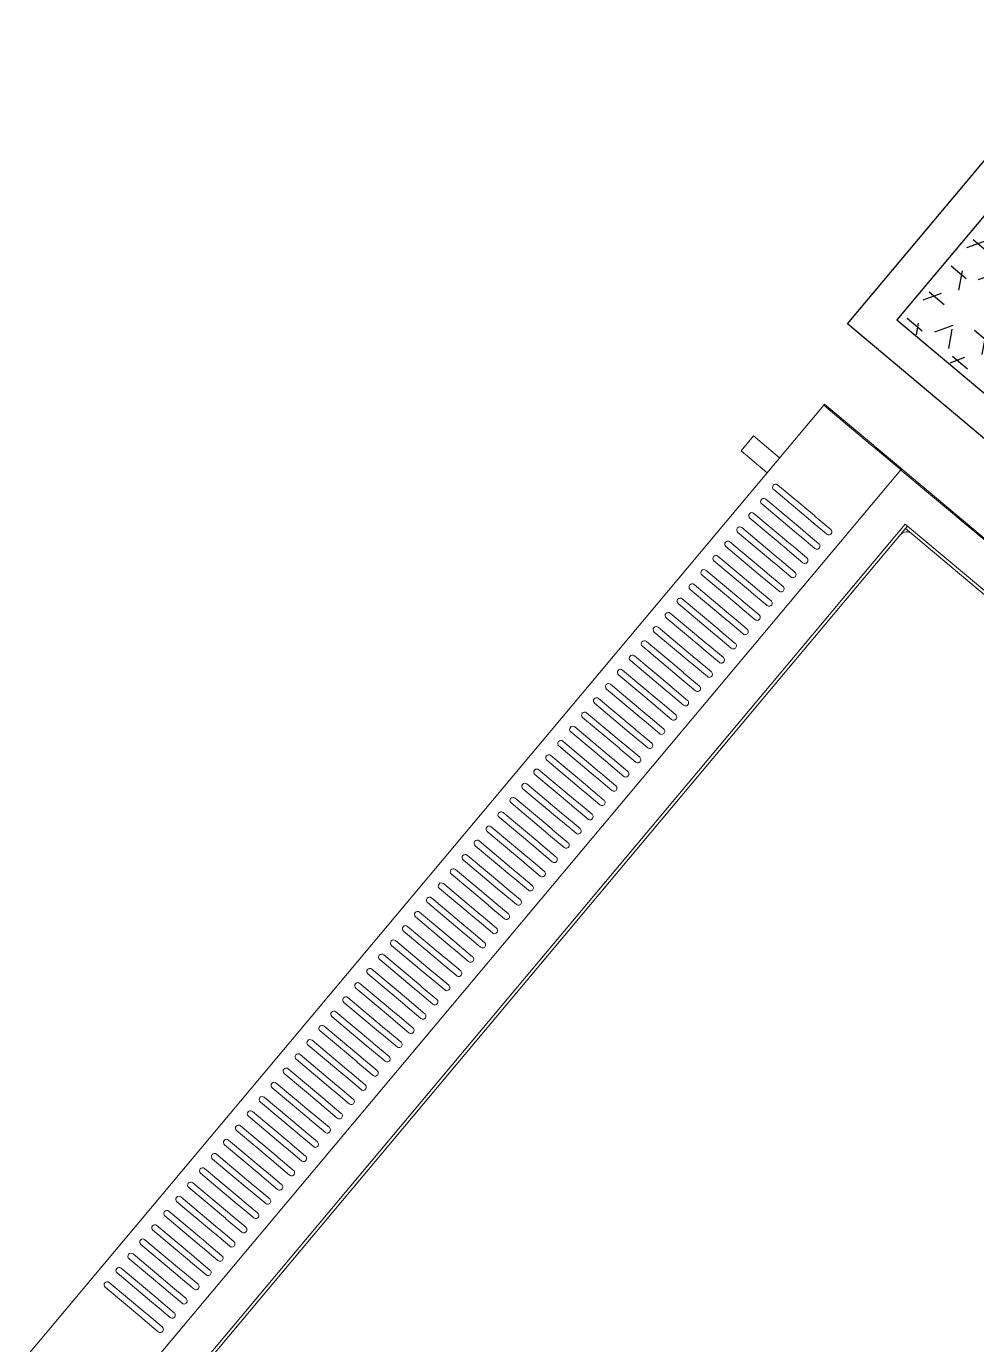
# Model space of a CAD drawing. Header units: metres. Extents: x 822482 to 822767, y 9662202 to 9662512.
# Drawn here: x 822649.583 to 822650.195, y 9662451.697 to 9662452.545 of the extents above; entities that cross this region are included whole.
import ezdxf

# ---------------------------------------------------------------- set-up
doc = ezdxf.new("R2010")
doc.units = ezdxf.units.M
doc.layers.add('ARQ_NE_EQUIPAMENTOS', color=7, linetype='Continuous')
doc.layers.add('ARQ_NE_GRELHAS', color=7, linetype='Continuous', true_color=0x0032c7)
doc.layers.add('NE_PESSOAS', color=8, linetype='Continuous', lineweight=0)

# ---------------------------------------------------------------- blocks, each defined once
blk = doc.blocks.new('COZINHA TRAMONTINA')
at = {"lineweight": 0, "transparency": 33554687}
for p, q in [((-0.0008, 0.76794), (-0.8, 0.76794)), ((-0.0008, 0.76794), (-0.0008, 0.76592)), ((-0.0008, 0.76592), (-0.0008, 0.7269)), ((-0.7332, 0.7269), (-0.7332, 0.75773)), ((-0.7292, 0.75773), (-0.7292, 0.7269)), ((-0.72124, 0.7269), (-0.72124, 0.75773)), ((-0.71724, 0.75773), (-0.71724, 0.7269)), ((-0.70927, 0.7269), (-0.70927, 0.75773)), ((-0.70527, 0.75773), (-0.70527, 0.7269)), ((-0.69731, 0.7269), (-0.69731, 0.75773)), ((-0.69331, 0.75773), (-0.69331, 0.7269)), ((-0.68534, 0.7269), (-0.68534, 0.75773)), ((-0.68134, 0.75773), (-0.68134, 0.7269)), ((-0.67338, 0.7269), (-0.67338, 0.75773)), ((-0.66938, 0.75773), (-0.66938, 0.7269)), ((-0.66141, 0.7269), (-0.66141, 0.75773)), ((-0.65741, 0.75773), (-0.65741, 0.7269)), ((-0.64945, 0.7269), (-0.64945, 0.75773)), ((-0.64545, 0.75773), (-0.64545, 0.7269)), ((-0.63748, 0.7269), (-0.63748, 0.75773)), ((-0.63348, 0.75773), (-0.63348, 0.7269)), ((-0.62552, 0.7269), (-0.62552, 0.75773)), ((-0.62152, 0.75773), (-0.62152, 0.7269)), ((-0.61356, 0.7269), (-0.61356, 0.75773)), ((-0.60956, 0.75773), (-0.60956, 0.7269)), ((-0.60159, 0.7269), (-0.60159, 0.75773)), ((-0.59759, 0.75773), (-0.59759, 0.7269)), ((-0.58963, 0.7269), (-0.58963, 0.75773)), ((-0.58563, 0.75773), (-0.58563, 0.7269)), ((-0.57766, 0.7269), (-0.57766, 0.75773)), ((-0.57366, 0.75773), (-0.57366, 0.7269)), ((-0.5657, 0.7269), (-0.5657, 0.75773)), ((-0.5617, 0.75773), (-0.5617, 0.7269)), ((-0.55373, 0.7269), (-0.55373, 0.75773)), ((-0.54973, 0.75773), (-0.54973, 0.7269)), ((-0.54177, 0.7269), (-0.54177, 0.75773)), ((-0.53777, 0.75773), (-0.53777, 0.7269)), ((-0.52981, 0.7269), (-0.52981, 0.75773)), ((-0.52581, 0.75773), (-0.52581, 0.7269)), ((-0.51784, 0.7269), (-0.51784, 0.75773)), ((-0.51384, 0.75773), (-0.51384, 0.7269)), ((-0.50588, 0.7269), (-0.50588, 0.75773)), ((-0.50188, 0.75773), (-0.50188, 0.7269)), ((-0.49391, 0.7269), (-0.49391, 0.75773)), ((-0.48991, 0.75773), (-0.48991, 0.7269)), ((-0.48195, 0.7269), (-0.48195, 0.75773)), ((-0.47795, 0.75773), (-0.47795, 0.7269)), ((-0.46998, 0.7269), (-0.46998, 0.75773)), ((-0.46598, 0.75773), (-0.46598, 0.7269)), ((-0.45802, 0.7269), (-0.45802, 0.75773)), ((-0.45402, 0.75773), (-0.45402, 0.7269)), ((-0.44605, 0.7269), (-0.44605, 0.75773)), ((-0.44205, 0.75773), (-0.44205, 0.7269)), ((-0.43409, 0.7269), (-0.43409, 0.75773)), ((-0.43009, 0.75773), (-0.43009, 0.7269)), ((-0.42213, 0.7269), (-0.42213, 0.75773)), ((-0.41813, 0.75773), (-0.41813, 0.7269)), ((-0.41016, 0.7269), (-0.41016, 0.75773)), ((-0.40616, 0.75773), (-0.40616, 0.7269)), ((-0.3982, 0.7269), (-0.3982, 0.75773)), ((-0.3942, 0.75773), (-0.3942, 0.7269)), ((-0.38623, 0.7269), (-0.38623, 0.75773)), ((-0.38223, 0.75773), (-0.38223, 0.7269)), ((-0.37427, 0.7269), (-0.37427, 0.75773)), ((-0.37027, 0.75773), (-0.37027, 0.7269)), ((-0.3623, 0.7269), (-0.3623, 0.75773)), ((-0.3583, 0.75773), (-0.3583, 0.7269)), ((-0.35034, 0.7269), (-0.35034, 0.75773)), ((-0.34634, 0.75773), (-0.34634, 0.7269)), ((-0.33838, 0.7269), (-0.33838, 0.75773)), ((-0.33438, 0.75773), (-0.33438, 0.7269)), ((-0.32641, 0.7269), (-0.32641, 0.75773)), ((-0.32241, 0.75773), (-0.32241, 0.7269)), ((-0.31445, 0.7269), (-0.31445, 0.75773)), ((-0.31045, 0.75773), (-0.31045, 0.7269)), ((-0.30248, 0.7269), (-0.30248, 0.75773)), ((-0.29848, 0.75773), (-0.29848, 0.7269)), ((-0.29052, 0.7269), (-0.29052, 0.75773)), ((-0.28652, 0.75773), (-0.28652, 0.7269)), ((-0.27855, 0.7269), (-0.27855, 0.75773)), ((-0.27455, 0.75773), (-0.27455, 0.7269)), ((-0.26659, 0.7269), (-0.26659, 0.75773)), ((-0.26259, 0.75773), (-0.26259, 0.7269)), ((-0.25462, 0.7269), (-0.25462, 0.75773)), ((-0.25062, 0.75773), (-0.25062, 0.7269)), ((-0.24266, 0.7269), (-0.24266, 0.75773)), ((-0.23866, 0.75773), (-0.23866, 0.7269)), ((-0.2307, 0.7269), (-0.2307, 0.75773)), ((-0.2267, 0.75773), (-0.2267, 0.7269)), ((-0.21873, 0.7269), (-0.21873, 0.75773)), ((-0.21473, 0.75773), (-0.21473, 0.7269)), ((-0.20677, 0.7269), (-0.20677, 0.75773)), ((-0.20277, 0.75773), (-0.20277, 0.7269)), ((-0.1948, 0.7269), (-0.1948, 0.75773)), ((-0.1908, 0.75773), (-0.1908, 0.7269)), ((-0.18284, 0.7269), (-0.18284, 0.75773)), ((-0.17884, 0.75773), (-0.17884, 0.7269)), ((-0.17087, 0.7269), (-0.17087, 0.75773)), ((-0.16687, 0.75773), (-0.16687, 0.7269)), ((-0.15891, 0.7269), (-0.15891, 0.75773)), ((-0.15491, 0.75773), (-0.15491, 0.7269)), ((-0.14695, 0.7269), (-0.14695, 0.75773)), ((-0.14295, 0.75773), (-0.14295, 0.7269)), ((-0.13498, 0.7269), (-0.13498, 0.75773)), ((-0.13098, 0.75773), (-0.13098, 0.7269)), ((-0.12302, 0.7269), (-0.12302, 0.75773)), ((-0.11902, 0.75773), (-0.11902, 0.7269)), ((-0.11105, 0.7269), (-0.11105, 0.75773)), ((-0.10705, 0.75773), (-0.10705, 0.7269)), ((-0.09909, 0.7269), (-0.09909, 0.75773)), ((-0.09509, 0.75773), (-0.09509, 0.7269)), ((-0.08712, 0.7269), (-0.08712, 0.75773)), ((-0.08312, 0.75773), (-0.08312, 0.7269)), ((-0.07516, 0.7269), (-0.07516, 0.75773)), ((-0.07116, 0.75773), (-0.07116, 0.7269)), ((-0.06319, 0.7269), (-0.06319, 0.75773)), ((-0.05919, 0.75773), (-0.05919, 0.7269)), ((-0.7332, 0.7261), (-0.7332, 0.7269)), ((-0.7332, 0.71308), (-0.7332, 0.7261)), ((-0.7292, 0.7269), (-0.7292, 0.7261)), ((-0.7292, 0.7261), (-0.7292, 0.71308)), ((-0.72124, 0.7261), (-0.72124, 0.7269)), ((-0.72124, 0.71308), (-0.72124, 0.7261)), ((-0.71724, 0.7269), (-0.71724, 0.7261)), ((-0.71724, 0.7261), (-0.71724, 0.71308)), ((-0.70927, 0.7261), (-0.70927, 0.7269)), ((-0.70927, 0.71308), (-0.70927, 0.7261)), ((-0.70527, 0.7269), (-0.70527, 0.7261)), ((-0.70527, 0.7261), (-0.70527, 0.71308)), ((-0.69731, 0.7261), (-0.69731, 0.7269)), ((-0.69731, 0.71308), (-0.69731, 0.7261)), ((-0.69331, 0.7269), (-0.69331, 0.7261)), ((-0.69331, 0.7261), (-0.69331, 0.71308)), ((-0.68534, 0.7261), (-0.68534, 0.7269)), ((-0.68534, 0.71308), (-0.68534, 0.7261)), ((-0.68134, 0.7269), (-0.68134, 0.7261)), ((-0.68134, 0.7261), (-0.68134, 0.71308)), ((-0.67338, 0.7261), (-0.67338, 0.7269)), ((-0.67338, 0.71308), (-0.67338, 0.7261)), ((-0.66938, 0.7269), (-0.66938, 0.7261)), ((-0.66938, 0.7261), (-0.66938, 0.71308)), ((-0.66141, 0.7261), (-0.66141, 0.7269)), ((-0.66141, 0.71308), (-0.66141, 0.7261)), ((-0.65741, 0.7269), (-0.65741, 0.7261)), ((-0.65741, 0.7261), (-0.65741, 0.71308)), ((-0.64945, 0.7261), (-0.64945, 0.7269)), ((-0.64945, 0.71308), (-0.64945, 0.7261)), ((-0.64545, 0.7269), (-0.64545, 0.7261)), ((-0.64545, 0.7261), (-0.64545, 0.71308)), ((-0.63748, 0.7261), (-0.63748, 0.7269)), ((-0.63748, 0.71308), (-0.63748, 0.7261)), ((-0.63348, 0.7269), (-0.63348, 0.7261)), ((-0.63348, 0.7261), (-0.63348, 0.71308)), ((-0.62552, 0.7261), (-0.62552, 0.7269)), ((-0.62552, 0.71308), (-0.62552, 0.7261)), ((-0.62152, 0.7269), (-0.62152, 0.7261)), ((-0.62152, 0.7261), (-0.62152, 0.71308)), ((-0.61356, 0.7261), (-0.61356, 0.7269)), ((-0.61356, 0.71308), (-0.61356, 0.7261)), ((-0.60956, 0.7269), (-0.60956, 0.7261)), ((-0.60956, 0.7261), (-0.60956, 0.71308)), ((-0.60159, 0.7261), (-0.60159, 0.7269)), ((-0.60159, 0.71308), (-0.60159, 0.7261)), ((-0.59759, 0.7269), (-0.59759, 0.7261)), ((-0.59759, 0.7261), (-0.59759, 0.71308)), ((-0.58963, 0.7261), (-0.58963, 0.7269)), ((-0.58963, 0.71308), (-0.58963, 0.7261)), ((-0.58563, 0.7269), (-0.58563, 0.7261)), ((-0.58563, 0.7261), (-0.58563, 0.71308)), ((-0.57766, 0.7261), (-0.57766, 0.7269)), ((-0.57766, 0.71308), (-0.57766, 0.7261)), ((-0.57366, 0.7269), (-0.57366, 0.7261)), ((-0.57366, 0.7261), (-0.57366, 0.71308)), ((-0.5657, 0.7261), (-0.5657, 0.7269)), ((-0.5657, 0.71308), (-0.5657, 0.7261)), ((-0.5617, 0.7269), (-0.5617, 0.7261)), ((-0.5617, 0.7261), (-0.5617, 0.71308)), ((-0.55373, 0.7261), (-0.55373, 0.7269)), ((-0.55373, 0.71308), (-0.55373, 0.7261)), ((-0.54973, 0.7269), (-0.54973, 0.7261)), ((-0.54973, 0.7261), (-0.54973, 0.71308)), ((-0.54177, 0.7261), (-0.54177, 0.7269)), ((-0.54177, 0.71308), (-0.54177, 0.7261)), ((-0.53777, 0.7269), (-0.53777, 0.7261)), ((-0.53777, 0.7261), (-0.53777, 0.71308)), ((-0.52981, 0.7261), (-0.52981, 0.7269)), ((-0.52981, 0.71308), (-0.52981, 0.7261)), ((-0.52581, 0.7269), (-0.52581, 0.7261)), ((-0.52581, 0.7261), (-0.52581, 0.71308)), ((-0.51784, 0.7261), (-0.51784, 0.7269)), ((-0.51784, 0.71308), (-0.51784, 0.7261)), ((-0.51384, 0.7269), (-0.51384, 0.7261)), ((-0.51384, 0.7261), (-0.51384, 0.71308)), ((-0.50588, 0.7261), (-0.50588, 0.7269)), ((-0.50588, 0.71308), (-0.50588, 0.7261)), ((-0.50188, 0.7269), (-0.50188, 0.7261)), ((-0.50188, 0.7261), (-0.50188, 0.71308)), ((-0.49391, 0.7261), (-0.49391, 0.7269)), ((-0.49391, 0.71308), (-0.49391, 0.7261)), ((-0.48991, 0.7269), (-0.48991, 0.7261)), ((-0.48991, 0.7261), (-0.48991, 0.71308)), ((-0.48195, 0.7261), (-0.48195, 0.7269)), ((-0.48195, 0.71308), (-0.48195, 0.7261)), ((-0.47795, 0.7269), (-0.47795, 0.7261)), ((-0.47795, 0.7261), (-0.47795, 0.71308)), ((-0.46998, 0.7261), (-0.46998, 0.7269)), ((-0.46998, 0.71308), (-0.46998, 0.7261)), ((-0.46598, 0.7269), (-0.46598, 0.7261)), ((-0.46598, 0.7261), (-0.46598, 0.71308)), ((-0.45802, 0.7261), (-0.45802, 0.7269)), ((-0.45802, 0.71308), (-0.45802, 0.7261)), ((-0.45402, 0.7269), (-0.45402, 0.7261)), ((-0.45402, 0.7261), (-0.45402, 0.71308)), ((-0.44605, 0.7261), (-0.44605, 0.7269)), ((-0.44605, 0.71308), (-0.44605, 0.7261)), ((-0.44205, 0.7269), (-0.44205, 0.7261)), ((-0.44205, 0.7261), (-0.44205, 0.71308)), ((-0.43409, 0.7261), (-0.43409, 0.7269)), ((-0.43409, 0.71308), (-0.43409, 0.7261)), ((-0.43009, 0.7269), (-0.43009, 0.7261)), ((-0.43009, 0.7261), (-0.43009, 0.71308)), ((-0.42213, 0.7261), (-0.42213, 0.7269)), ((-0.42213, 0.71308), (-0.42213, 0.7261)), ((-0.41813, 0.7269), (-0.41813, 0.7261)), ((-0.41813, 0.7261), (-0.41813, 0.71308)), ((-0.41016, 0.7261), (-0.41016, 0.7269)), ((-0.41016, 0.71308), (-0.41016, 0.7261)), ((-0.40616, 0.7269), (-0.40616, 0.7261)), ((-0.40616, 0.7261), (-0.40616, 0.71308)), ((-0.3982, 0.7261), (-0.3982, 0.7269)), ((-0.3982, 0.71308), (-0.3982, 0.7261)), ((-0.3942, 0.7269), (-0.3942, 0.7261)), ((-0.3942, 0.7261), (-0.3942, 0.71308)), ((-0.38623, 0.7261), (-0.38623, 0.7269)), ((-0.38623, 0.71308), (-0.38623, 0.7261)), ((-0.38223, 0.7269), (-0.38223, 0.7261)), ((-0.38223, 0.7261), (-0.38223, 0.71308)), ((-0.37427, 0.7261), (-0.37427, 0.7269)), ((-0.37427, 0.71308), (-0.37427, 0.7261)), ((-0.37027, 0.7269), (-0.37027, 0.7261)), ((-0.37027, 0.7261), (-0.37027, 0.71308)), ((-0.3623, 0.7261), (-0.3623, 0.7269)), ((-0.3623, 0.71308), (-0.3623, 0.7261)), ((-0.3583, 0.7269), (-0.3583, 0.7261)), ((-0.3583, 0.7261), (-0.3583, 0.71308)), ((-0.35034, 0.7261), (-0.35034, 0.7269)), ((-0.35034, 0.71308), (-0.35034, 0.7261)), ((-0.34634, 0.7269), (-0.34634, 0.7261)), ((-0.34634, 0.7261), (-0.34634, 0.71308)), ((-0.33838, 0.7261), (-0.33838, 0.7269)), ((-0.33838, 0.71308), (-0.33838, 0.7261)), ((-0.33438, 0.7269), (-0.33438, 0.7261)), ((-0.33438, 0.7261), (-0.33438, 0.71308)), ((-0.32641, 0.7261), (-0.32641, 0.7269)), ((-0.32641, 0.71308), (-0.32641, 0.7261)), ((-0.32241, 0.7269), (-0.32241, 0.7261)), ((-0.32241, 0.7261), (-0.32241, 0.71308)), ((-0.31445, 0.7261), (-0.31445, 0.7269)), ((-0.31445, 0.71308), (-0.31445, 0.7261)), ((-0.31045, 0.7269), (-0.31045, 0.7261)), ((-0.31045, 0.7261), (-0.31045, 0.71308)), ((-0.30248, 0.7261), (-0.30248, 0.7269)), ((-0.30248, 0.71308), (-0.30248, 0.7261)), ((-0.29848, 0.7269), (-0.29848, 0.7261)), ((-0.29848, 0.7261), (-0.29848, 0.71308)), ((-0.29052, 0.7261), (-0.29052, 0.7269)), ((-0.29052, 0.71308), (-0.29052, 0.7261)), ((-0.28652, 0.7269), (-0.28652, 0.7261)), ((-0.28652, 0.7261), (-0.28652, 0.71308)), ((-0.27855, 0.7261), (-0.27855, 0.7269)), ((-0.27855, 0.71308), (-0.27855, 0.7261)), ((-0.27455, 0.7269), (-0.27455, 0.7261)), ((-0.27455, 0.7261), (-0.27455, 0.71308)), ((-0.26659, 0.7261), (-0.26659, 0.7269)), ((-0.26659, 0.71308), (-0.26659, 0.7261)), ((-0.26259, 0.7269), (-0.26259, 0.7261)), ((-0.26259, 0.7261), (-0.26259, 0.71308)), ((-0.25462, 0.7261), (-0.25462, 0.7269)), ((-0.25462, 0.71308), (-0.25462, 0.7261)), ((-0.25062, 0.7269), (-0.25062, 0.7261)), ((-0.25062, 0.7261), (-0.25062, 0.71308)), ((-0.24266, 0.7261), (-0.24266, 0.7269)), ((-0.24266, 0.71308), (-0.24266, 0.7261)), ((-0.23866, 0.7269), (-0.23866, 0.7261)), ((-0.23866, 0.7261), (-0.23866, 0.71308)), ((-0.2307, 0.7261), (-0.2307, 0.7269)), ((-0.2307, 0.71308), (-0.2307, 0.7261)), ((-0.2267, 0.7269), (-0.2267, 0.7261)), ((-0.2267, 0.7261), (-0.2267, 0.71308)), ((-0.21873, 0.7261), (-0.21873, 0.7269)), ((-0.21873, 0.71308), (-0.21873, 0.7261)), ((-0.21473, 0.7269), (-0.21473, 0.7261)), ((-0.21473, 0.7261), (-0.21473, 0.71308)), ((-0.20677, 0.7261), (-0.20677, 0.7269)), ((-0.20677, 0.71308), (-0.20677, 0.7261)), ((-0.20277, 0.7269), (-0.20277, 0.7261)), ((-0.20277, 0.7261), (-0.20277, 0.71308)), ((-0.1948, 0.7261), (-0.1948, 0.7269)), ((-0.1948, 0.71308), (-0.1948, 0.7261)), ((-0.1908, 0.7269), (-0.1908, 0.7261)), ((-0.1908, 0.7261), (-0.1908, 0.71308)), ((-0.18284, 0.7261), (-0.18284, 0.7269)), ((-0.18284, 0.71308), (-0.18284, 0.7261)), ((-0.17884, 0.7269), (-0.17884, 0.7261)), ((-0.17884, 0.7261), (-0.17884, 0.71308)), ((-0.17087, 0.7261), (-0.17087, 0.7269)), ((-0.17087, 0.71308), (-0.17087, 0.7261)), ((-0.16687, 0.7269), (-0.16687, 0.7261)), ((-0.16687, 0.7261), (-0.16687, 0.71308)), ((-0.15891, 0.7261), (-0.15891, 0.7269)), ((-0.15891, 0.71308), (-0.15891, 0.7261)), ((-0.15491, 0.7269), (-0.15491, 0.7261)), ((-0.15491, 0.7261), (-0.15491, 0.71308)), ((-0.14695, 0.7261), (-0.14695, 0.7269)), ((-0.14695, 0.71308), (-0.14695, 0.7261)), ((-0.14295, 0.7269), (-0.14295, 0.7261)), ((-0.14295, 0.7261), (-0.14295, 0.71308)), ((-0.13498, 0.7261), (-0.13498, 0.7269)), ((-0.13498, 0.71308), (-0.13498, 0.7261)), ((-0.13098, 0.7269), (-0.13098, 0.7261)), ((-0.13098, 0.7261), (-0.13098, 0.71308)), ((-0.12302, 0.7261), (-0.12302, 0.7269)), ((-0.12302, 0.71308), (-0.12302, 0.7261)), ((-0.11902, 0.7269), (-0.11902, 0.7261)), ((-0.11902, 0.7261), (-0.11902, 0.71308)), ((-0.11105, 0.7261), (-0.11105, 0.7269)), ((-0.11105, 0.71308), (-0.11105, 0.7261)), ((-0.10705, 0.7269), (-0.10705, 0.7261)), ((-0.10705, 0.7261), (-0.10705, 0.71308)), ((-0.09909, 0.7261), (-0.09909, 0.7269)), ((-0.09909, 0.71308), (-0.09909, 0.7261)), ((-0.09509, 0.7269), (-0.09509, 0.7261)), ((-0.09509, 0.7261), (-0.09509, 0.71308)), ((-0.08712, 0.7261), (-0.08712, 0.7269)), ((-0.08712, 0.71308), (-0.08712, 0.7261)), ((-0.08312, 0.7269), (-0.08312, 0.7261)), ((-0.08312, 0.7261), (-0.08312, 0.71308)), ((-0.07516, 0.7261), (-0.07516, 0.7269)), ((-0.07516, 0.71308), (-0.07516, 0.7261)), ((-0.07116, 0.7269), (-0.07116, 0.7261)), ((-0.07116, 0.7261), (-0.07116, 0.71308)), ((-0.06319, 0.7261), (-0.06319, 0.7269)), ((-0.06319, 0.71308), (-0.06319, 0.7261)), ((-0.05919, 0.7269), (-0.05919, 0.7261)), ((-0.05919, 0.7261), (-0.05919, 0.71308)), ((-0.0008, 0.7269), (-0.0008, 0.7261)), ((-0.0008, 0.7261), (-0.0008, 0.70411)), ((0, 0.7261), (0, 0.72662)), ((-0.8, 0.70307), (-0.0008, 0.70307)), ((-0.0008, 0.70411), (-0.0008, 0.70307)), ((-0.0008, 0.70307), (-0.0008, 0.70196)), ((-0.0008, 0.70196), (-0.0008, 0.01584)), ((0, 0.70225), (0, 0.70335))]:
    blk.add_line(p, q, dxfattribs=at)
at = {"lineweight": 0, "transparency": 33554687, "flags": 128}
for points in [[(-0.7292, 0.71308), (-0.72926, 0.7126), (-0.72943, 0.71215), (-0.7297, 0.71175), (-0.73006, 0.71143), (-0.73049, 0.71121), (-0.73096, 0.71109), (-0.73144, 0.71109), (-0.73191, 0.71121), (-0.73234, 0.71143), (-0.7327, 0.71175), (-0.73297, 0.71215), (-0.73314, 0.7126), (-0.7332, 0.71308)], [(-0.71724, 0.71308), (-0.71729, 0.7126), (-0.71746, 0.71215), (-0.71774, 0.71175), (-0.7181, 0.71143), (-0.71853, 0.71121), (-0.71899, 0.71109), (-0.71948, 0.71109), (-0.71994, 0.71121), (-0.72037, 0.71143), (-0.72073, 0.71175), (-0.72101, 0.71215), (-0.72118, 0.7126), (-0.72124, 0.71308)], [(-0.70527, 0.71308), (-0.70533, 0.7126), (-0.7055, 0.71215), (-0.70577, 0.71175), (-0.70614, 0.71143), (-0.70656, 0.71121), (-0.70703, 0.71109), (-0.70751, 0.71109), (-0.70798, 0.71121), (-0.70841, 0.71143), (-0.70877, 0.71175), (-0.70904, 0.71215), (-0.70921, 0.7126), (-0.70927, 0.71308)], [(-0.69331, 0.71308), (-0.69336, 0.7126), (-0.69354, 0.71215), (-0.69381, 0.71175), (-0.69417, 0.71143), (-0.6946, 0.71121), (-0.69507, 0.71109), (-0.69555, 0.71109), (-0.69602, 0.71121), (-0.69644, 0.71143), (-0.6968, 0.71175), (-0.69708, 0.71215), (-0.69725, 0.7126), (-0.69731, 0.71308)], [(-0.68134, 0.71308), (-0.6814, 0.7126), (-0.68157, 0.71215), (-0.68185, 0.71175), (-0.68221, 0.71143), (-0.68263, 0.71121), (-0.6831, 0.71109), (-0.68358, 0.71109), (-0.68405, 0.71121), (-0.68448, 0.71143), (-0.68484, 0.71175), (-0.68511, 0.71215), (-0.68528, 0.7126), (-0.68534, 0.71308)], [(-0.66938, 0.71308), (-0.66944, 0.7126), (-0.66961, 0.71215), (-0.66988, 0.71175), (-0.67024, 0.71143), (-0.67067, 0.71121), (-0.67114, 0.71109), (-0.67162, 0.71109), (-0.67209, 0.71121), (-0.67251, 0.71143), (-0.67288, 0.71175), (-0.67315, 0.71215), (-0.67332, 0.7126), (-0.67338, 0.71308)], [(-0.65741, 0.71308), (-0.65747, 0.7126), (-0.65764, 0.71215), (-0.65792, 0.71175), (-0.65828, 0.71143), (-0.6587, 0.71121), (-0.65917, 0.71109), (-0.65965, 0.71109), (-0.66012, 0.71121), (-0.66055, 0.71143), (-0.66091, 0.71175), (-0.66118, 0.71215), (-0.66136, 0.7126), (-0.66141, 0.71308)], [(-0.64545, 0.71308), (-0.64551, 0.7126), (-0.64568, 0.71215), (-0.64595, 0.71175), (-0.64631, 0.71143), (-0.64674, 0.71121), (-0.64721, 0.71109), (-0.64769, 0.71109), (-0.64816, 0.71121), (-0.64859, 0.71143), (-0.64895, 0.71175), (-0.64922, 0.71215), (-0.64939, 0.7126), (-0.64945, 0.71308)], [(-0.63348, 0.71308), (-0.63354, 0.7126), (-0.63371, 0.71215), (-0.63399, 0.71175), (-0.63435, 0.71143), (-0.63478, 0.71121), (-0.63524, 0.71109), (-0.63573, 0.71109), (-0.63619, 0.71121), (-0.63662, 0.71143), (-0.63698, 0.71175), (-0.63726, 0.71215), (-0.63743, 0.7126), (-0.63748, 0.71308)], [(-0.62152, 0.71308), (-0.62158, 0.7126), (-0.62175, 0.71215), (-0.62202, 0.71175), (-0.62238, 0.71143), (-0.62281, 0.71121), (-0.62328, 0.71109), (-0.62376, 0.71109), (-0.62423, 0.71121), (-0.62466, 0.71143), (-0.62502, 0.71175), (-0.62529, 0.71215), (-0.62546, 0.7126), (-0.62552, 0.71308)], [(-0.60956, 0.71308), (-0.60961, 0.7126), (-0.60979, 0.71215), (-0.61006, 0.71175), (-0.61042, 0.71143), (-0.61085, 0.71121), (-0.61132, 0.71109), (-0.6118, 0.71109), (-0.61227, 0.71121), (-0.61269, 0.71143), (-0.61305, 0.71175), (-0.61333, 0.71215), (-0.6135, 0.7126), (-0.61356, 0.71308)], [(-0.59759, 0.71308), (-0.59765, 0.7126), (-0.59782, 0.71215), (-0.59809, 0.71175), (-0.59846, 0.71143), (-0.59888, 0.71121), (-0.59935, 0.71109), (-0.59983, 0.71109), (-0.6003, 0.71121), (-0.60073, 0.71143), (-0.60109, 0.71175), (-0.60136, 0.71215), (-0.60153, 0.7126), (-0.60159, 0.71308)], [(-0.58563, 0.71308), (-0.58569, 0.7126), (-0.58586, 0.71215), (-0.58613, 0.71175), (-0.58649, 0.71143), (-0.58692, 0.71121), (-0.58739, 0.71109), (-0.58787, 0.71109), (-0.58834, 0.71121), (-0.58876, 0.71143), (-0.58912, 0.71175), (-0.5894, 0.71215), (-0.58957, 0.7126), (-0.58963, 0.71308)], [(-0.57366, 0.71308), (-0.57372, 0.7126), (-0.57389, 0.71215), (-0.57417, 0.71175), (-0.57453, 0.71143), (-0.57495, 0.71121), (-0.57542, 0.71109), (-0.5759, 0.71109), (-0.57637, 0.71121), (-0.5768, 0.71143), (-0.57716, 0.71175), (-0.57743, 0.71215), (-0.5776, 0.7126), (-0.57766, 0.71308)], [(-0.5617, 0.71308), (-0.56176, 0.7126), (-0.56193, 0.71215), (-0.5622, 0.71175), (-0.56256, 0.71143), (-0.56299, 0.71121), (-0.56346, 0.71109), (-0.56394, 0.71109), (-0.56441, 0.71121), (-0.56483, 0.71143), (-0.5652, 0.71175), (-0.56547, 0.71215), (-0.56564, 0.7126), (-0.5657, 0.71308)], [(-0.54973, 0.71308), (-0.54979, 0.7126), (-0.54996, 0.71215), (-0.55024, 0.71175), (-0.5506, 0.71143), (-0.55102, 0.71121), (-0.55149, 0.71109), (-0.55198, 0.71109), (-0.55244, 0.71121), (-0.55287, 0.71143), (-0.55323, 0.71175), (-0.55351, 0.71215), (-0.55368, 0.7126), (-0.55373, 0.71308)], [(-0.53777, 0.71308), (-0.53783, 0.7126), (-0.538, 0.71215), (-0.53827, 0.71175), (-0.53863, 0.71143), (-0.53906, 0.71121), (-0.53953, 0.71109), (-0.54001, 0.71109), (-0.54048, 0.71121), (-0.54091, 0.71143), (-0.54127, 0.71175), (-0.54154, 0.71215), (-0.54171, 0.7126), (-0.54177, 0.71308)], [(-0.52581, 0.71308), (-0.52586, 0.7126), (-0.52603, 0.71215), (-0.52631, 0.71175), (-0.52667, 0.71143), (-0.5271, 0.71121), (-0.52756, 0.71109), (-0.52805, 0.71109), (-0.52851, 0.71121), (-0.52894, 0.71143), (-0.5293, 0.71175), (-0.52958, 0.71215), (-0.52975, 0.7126), (-0.52981, 0.71308)], [(-0.51384, 0.71308), (-0.5139, 0.7126), (-0.51407, 0.71215), (-0.51434, 0.71175), (-0.5147, 0.71143), (-0.51513, 0.71121), (-0.5156, 0.71109), (-0.51608, 0.71109), (-0.51655, 0.71121), (-0.51698, 0.71143), (-0.51734, 0.71175), (-0.51761, 0.71215), (-0.51778, 0.7126), (-0.51784, 0.71308)], [(-0.50188, 0.71308), (-0.50193, 0.7126), (-0.50211, 0.71215), (-0.50238, 0.71175), (-0.50274, 0.71143), (-0.50317, 0.71121), (-0.50364, 0.71109), (-0.50412, 0.71109), (-0.50459, 0.71121), (-0.50501, 0.71143), (-0.50537, 0.71175), (-0.50565, 0.71215), (-0.50582, 0.7126), (-0.50588, 0.71308)], [(-0.48991, 0.71308), (-0.48997, 0.7126), (-0.49014, 0.71215), (-0.49042, 0.71175), (-0.49078, 0.71143), (-0.4912, 0.71121), (-0.49167, 0.71109), (-0.49215, 0.71109), (-0.49262, 0.71121), (-0.49305, 0.71143), (-0.49341, 0.71175), (-0.49368, 0.71215), (-0.49385, 0.7126), (-0.49391, 0.71308)], [(-0.47795, 0.71308), (-0.47801, 0.7126), (-0.47818, 0.71215), (-0.47845, 0.71175), (-0.47881, 0.71143), (-0.47924, 0.71121), (-0.47971, 0.71109), (-0.48019, 0.71109), (-0.48066, 0.71121), (-0.48108, 0.71143), (-0.48144, 0.71175), (-0.48172, 0.71215), (-0.48189, 0.7126), (-0.48195, 0.71308)], [(-0.46598, 0.71308), (-0.46604, 0.7126), (-0.46621, 0.71215), (-0.46649, 0.71175), (-0.46685, 0.71143), (-0.46727, 0.71121), (-0.46774, 0.71109), (-0.46822, 0.71109), (-0.46869, 0.71121), (-0.46912, 0.71143), (-0.46948, 0.71175), (-0.46975, 0.71215), (-0.46993, 0.7126), (-0.46998, 0.71308)], [(-0.45402, 0.71308), (-0.45408, 0.7126), (-0.45425, 0.71215), (-0.45452, 0.71175), (-0.45488, 0.71143), (-0.45531, 0.71121), (-0.45578, 0.71109), (-0.45626, 0.71109), (-0.45673, 0.71121), (-0.45716, 0.71143), (-0.45752, 0.71175), (-0.45779, 0.71215), (-0.45796, 0.7126), (-0.45802, 0.71308)], [(-0.44205, 0.71308), (-0.44211, 0.7126), (-0.44228, 0.71215), (-0.44256, 0.71175), (-0.44292, 0.71143), (-0.44335, 0.71121), (-0.44381, 0.71109), (-0.4443, 0.71109), (-0.44476, 0.71121), (-0.44519, 0.71143), (-0.44555, 0.71175), (-0.44583, 0.71215), (-0.446, 0.7126), (-0.44605, 0.71308)], [(-0.43009, 0.71308), (-0.43015, 0.7126), (-0.43032, 0.71215), (-0.43059, 0.71175), (-0.43095, 0.71143), (-0.43138, 0.71121), (-0.43185, 0.71109), (-0.43233, 0.71109), (-0.4328, 0.71121), (-0.43323, 0.71143), (-0.43359, 0.71175), (-0.43386, 0.71215), (-0.43403, 0.7126), (-0.43409, 0.71308)], [(-0.41813, 0.71308), (-0.41818, 0.7126), (-0.41836, 0.71215), (-0.41863, 0.71175), (-0.41899, 0.71143), (-0.41942, 0.71121), (-0.41988, 0.71109), (-0.42037, 0.71109), (-0.42084, 0.71121), (-0.42126, 0.71143), (-0.42162, 0.71175), (-0.4219, 0.71215), (-0.42207, 0.7126), (-0.42213, 0.71308)], [(-0.40616, 0.71308), (-0.40622, 0.7126), (-0.40639, 0.71215), (-0.40666, 0.71175), (-0.40703, 0.71143), (-0.40745, 0.71121), (-0.40792, 0.71109), (-0.4084, 0.71109), (-0.40887, 0.71121), (-0.4093, 0.71143), (-0.40966, 0.71175), (-0.40993, 0.71215), (-0.4101, 0.7126), (-0.41016, 0.71308)], [(-0.3942, 0.71308), (-0.39426, 0.7126), (-0.39443, 0.71215), (-0.3947, 0.71175), (-0.39506, 0.71143), (-0.39549, 0.71121), (-0.39596, 0.71109), (-0.39644, 0.71109), (-0.39691, 0.71121), (-0.39733, 0.71143), (-0.39769, 0.71175), (-0.39797, 0.71215), (-0.39814, 0.7126), (-0.3982, 0.71308)], [(-0.38223, 0.71308), (-0.38229, 0.7126), (-0.38246, 0.71215), (-0.38274, 0.71175), (-0.3831, 0.71143), (-0.38352, 0.71121), (-0.38399, 0.71109), (-0.38447, 0.71109), (-0.38494, 0.71121), (-0.38537, 0.71143), (-0.38573, 0.71175), (-0.386, 0.71215), (-0.38617, 0.7126), (-0.38623, 0.71308)], [(-0.37027, 0.71308), (-0.37033, 0.7126), (-0.3705, 0.71215), (-0.37077, 0.71175), (-0.37113, 0.71143), (-0.37156, 0.71121), (-0.37203, 0.71109), (-0.37251, 0.71109), (-0.37298, 0.71121), (-0.3734, 0.71143), (-0.37377, 0.71175), (-0.37404, 0.71215), (-0.37421, 0.7126), (-0.37427, 0.71308)], [(-0.3583, 0.71308), (-0.35836, 0.7126), (-0.35853, 0.71215), (-0.35881, 0.71175), (-0.35917, 0.71143), (-0.35959, 0.71121), (-0.36006, 0.71109), (-0.36055, 0.71109), (-0.36101, 0.71121), (-0.36144, 0.71143), (-0.3618, 0.71175), (-0.36207, 0.71215), (-0.36225, 0.7126), (-0.3623, 0.71308)], [(-0.34634, 0.71308), (-0.3464, 0.7126), (-0.34657, 0.71215), (-0.34684, 0.71175), (-0.3472, 0.71143), (-0.34763, 0.71121), (-0.3481, 0.71109), (-0.34858, 0.71109), (-0.34905, 0.71121), (-0.34948, 0.71143), (-0.34984, 0.71175), (-0.35011, 0.71215), (-0.35028, 0.7126), (-0.35034, 0.71308)], [(-0.33438, 0.71308), (-0.33443, 0.7126), (-0.3346, 0.71215), (-0.33488, 0.71175), (-0.33524, 0.71143), (-0.33567, 0.71121), (-0.33613, 0.71109), (-0.33662, 0.71109), (-0.33708, 0.71121), (-0.33751, 0.71143), (-0.33787, 0.71175), (-0.33815, 0.71215), (-0.33832, 0.7126), (-0.33838, 0.71308)], [(-0.32241, 0.71308), (-0.32247, 0.7126), (-0.32264, 0.71215), (-0.32291, 0.71175), (-0.32327, 0.71143), (-0.3237, 0.71121), (-0.32417, 0.71109), (-0.32465, 0.71109), (-0.32512, 0.71121), (-0.32555, 0.71143), (-0.32591, 0.71175), (-0.32618, 0.71215), (-0.32635, 0.7126), (-0.32641, 0.71308)], [(-0.31045, 0.71308), (-0.3105, 0.7126), (-0.31068, 0.71215), (-0.31095, 0.71175), (-0.31131, 0.71143), (-0.31174, 0.71121), (-0.31221, 0.71109), (-0.31269, 0.71109), (-0.31316, 0.71121), (-0.31358, 0.71143), (-0.31394, 0.71175), (-0.31422, 0.71215), (-0.31439, 0.7126), (-0.31445, 0.71308)], [(-0.29848, 0.71308), (-0.29854, 0.7126), (-0.29871, 0.71215), (-0.29899, 0.71175), (-0.29935, 0.71143), (-0.29977, 0.71121), (-0.30024, 0.71109), (-0.30072, 0.71109), (-0.30119, 0.71121), (-0.30162, 0.71143), (-0.30198, 0.71175), (-0.30225, 0.71215), (-0.30242, 0.7126), (-0.30248, 0.71308)], [(-0.28652, 0.71308), (-0.28658, 0.7126), (-0.28675, 0.71215), (-0.28702, 0.71175), (-0.28738, 0.71143), (-0.28781, 0.71121), (-0.28828, 0.71109), (-0.28876, 0.71109), (-0.28923, 0.71121), (-0.28965, 0.71143), (-0.29001, 0.71175), (-0.29029, 0.71215), (-0.29046, 0.7126), (-0.29052, 0.71308)], [(-0.27455, 0.71308), (-0.27461, 0.7126), (-0.27478, 0.71215), (-0.27506, 0.71175), (-0.27542, 0.71143), (-0.27584, 0.71121), (-0.27631, 0.71109), (-0.27679, 0.71109), (-0.27726, 0.71121), (-0.27769, 0.71143), (-0.27805, 0.71175), (-0.27832, 0.71215), (-0.2785, 0.7126), (-0.27855, 0.71308)], [(-0.26259, 0.71308), (-0.26265, 0.7126), (-0.26282, 0.71215), (-0.26309, 0.71175), (-0.26345, 0.71143), (-0.26388, 0.71121), (-0.26435, 0.71109), (-0.26483, 0.71109), (-0.2653, 0.71121), (-0.26573, 0.71143), (-0.26609, 0.71175), (-0.26636, 0.71215), (-0.26653, 0.7126), (-0.26659, 0.71308)], [(-0.25062, 0.71308), (-0.25068, 0.7126), (-0.25085, 0.71215), (-0.25113, 0.71175), (-0.25149, 0.71143), (-0.25192, 0.71121), (-0.25238, 0.71109), (-0.25287, 0.71109), (-0.25333, 0.71121), (-0.25376, 0.71143), (-0.25412, 0.71175), (-0.2544, 0.71215), (-0.25457, 0.7126), (-0.25462, 0.71308)], [(-0.23866, 0.71308), (-0.23872, 0.7126), (-0.23889, 0.71215), (-0.23916, 0.71175), (-0.23952, 0.71143), (-0.23995, 0.71121), (-0.24042, 0.71109), (-0.2409, 0.71109), (-0.24137, 0.71121), (-0.2418, 0.71143), (-0.24216, 0.71175), (-0.24243, 0.71215), (-0.2426, 0.7126), (-0.24266, 0.71308)], [(-0.2267, 0.71308), (-0.22675, 0.7126), (-0.22692, 0.71215), (-0.2272, 0.71175), (-0.22756, 0.71143), (-0.22799, 0.71121), (-0.22845, 0.71109), (-0.22894, 0.71109), (-0.2294, 0.71121), (-0.22983, 0.71143), (-0.23019, 0.71175), (-0.23047, 0.71215), (-0.23064, 0.7126), (-0.2307, 0.71308)], [(-0.21473, 0.71308), (-0.21479, 0.7126), (-0.21496, 0.71215), (-0.21523, 0.71175), (-0.2156, 0.71143), (-0.21602, 0.71121), (-0.21649, 0.71109), (-0.21697, 0.71109), (-0.21744, 0.71121), (-0.21787, 0.71143), (-0.21823, 0.71175), (-0.2185, 0.71215), (-0.21867, 0.7126), (-0.21873, 0.71308)], [(-0.20277, 0.71308), (-0.20283, 0.7126), (-0.203, 0.71215), (-0.20327, 0.71175), (-0.20363, 0.71143), (-0.20406, 0.71121), (-0.20453, 0.71109), (-0.20501, 0.71109), (-0.20548, 0.71121), (-0.2059, 0.71143), (-0.20626, 0.71175), (-0.20654, 0.71215), (-0.20671, 0.7126), (-0.20677, 0.71308)], [(-0.1908, 0.71308), (-0.19086, 0.7126), (-0.19103, 0.71215), (-0.19131, 0.71175), (-0.19167, 0.71143), (-0.19209, 0.71121), (-0.19256, 0.71109), (-0.19304, 0.71109), (-0.19351, 0.71121), (-0.19394, 0.71143), (-0.1943, 0.71175), (-0.19457, 0.71215), (-0.19474, 0.7126), (-0.1948, 0.71308)], [(-0.17884, 0.71308), (-0.1789, 0.7126), (-0.17907, 0.71215), (-0.17934, 0.71175), (-0.1797, 0.71143), (-0.18013, 0.71121), (-0.1806, 0.71109), (-0.18108, 0.71109), (-0.18155, 0.71121), (-0.18197, 0.71143), (-0.18234, 0.71175), (-0.18261, 0.71215), (-0.18278, 0.7126), (-0.18284, 0.71308)], [(-0.16687, 0.71308), (-0.16693, 0.7126), (-0.1671, 0.71215), (-0.16738, 0.71175), (-0.16774, 0.71143), (-0.16816, 0.71121), (-0.16863, 0.71109), (-0.16911, 0.71109), (-0.16958, 0.71121), (-0.17001, 0.71143), (-0.17037, 0.71175), (-0.17064, 0.71215), (-0.17082, 0.7126), (-0.17087, 0.71308)], [(-0.15491, 0.71308), (-0.15497, 0.7126), (-0.15514, 0.71215), (-0.15541, 0.71175), (-0.15577, 0.71143), (-0.1562, 0.71121), (-0.15667, 0.71109), (-0.15715, 0.71109), (-0.15762, 0.71121), (-0.15805, 0.71143), (-0.15841, 0.71175), (-0.15868, 0.71215), (-0.15885, 0.7126), (-0.15891, 0.71308)], [(-0.14295, 0.71308), (-0.143, 0.7126), (-0.14317, 0.71215), (-0.14345, 0.71175), (-0.14381, 0.71143), (-0.14424, 0.71121), (-0.1447, 0.71109), (-0.14519, 0.71109), (-0.14565, 0.71121), (-0.14608, 0.71143), (-0.14644, 0.71175), (-0.14672, 0.71215), (-0.14689, 0.7126), (-0.14695, 0.71308)], [(-0.13098, 0.71308), (-0.13104, 0.7126), (-0.13121, 0.71215), (-0.13148, 0.71175), (-0.13184, 0.71143), (-0.13227, 0.71121), (-0.13274, 0.71109), (-0.13322, 0.71109), (-0.13369, 0.71121), (-0.13412, 0.71143), (-0.13448, 0.71175), (-0.13475, 0.71215), (-0.13492, 0.7126), (-0.13498, 0.71308)], [(-0.11902, 0.71308), (-0.11907, 0.7126), (-0.11925, 0.71215), (-0.11952, 0.71175), (-0.11988, 0.71143), (-0.12031, 0.71121), (-0.12078, 0.71109), (-0.12126, 0.71109), (-0.12173, 0.71121), (-0.12215, 0.71143), (-0.12251, 0.71175), (-0.12279, 0.71215), (-0.12296, 0.7126), (-0.12302, 0.71308)], [(-0.10705, 0.71308), (-0.10711, 0.7126), (-0.10728, 0.71215), (-0.10755, 0.71175), (-0.10792, 0.71143), (-0.10834, 0.71121), (-0.10881, 0.71109), (-0.10929, 0.71109), (-0.10976, 0.71121), (-0.11019, 0.71143), (-0.11055, 0.71175), (-0.11082, 0.71215), (-0.11099, 0.7126), (-0.11105, 0.71308)], [(-0.09509, 0.71308), (-0.09515, 0.7126), (-0.09532, 0.71215), (-0.09559, 0.71175), (-0.09595, 0.71143), (-0.09638, 0.71121), (-0.09685, 0.71109), (-0.09733, 0.71109), (-0.0978, 0.71121), (-0.09822, 0.71143), (-0.09858, 0.71175), (-0.09886, 0.71215), (-0.09903, 0.7126), (-0.09909, 0.71308)], [(-0.08312, 0.71308), (-0.08318, 0.7126), (-0.08335, 0.71215), (-0.08363, 0.71175), (-0.08399, 0.71143), (-0.08441, 0.71121), (-0.08488, 0.71109), (-0.08536, 0.71109), (-0.08583, 0.71121), (-0.08626, 0.71143), (-0.08662, 0.71175), (-0.08689, 0.71215), (-0.08706, 0.7126), (-0.08712, 0.71308)], [(-0.07116, 0.71308), (-0.07122, 0.7126), (-0.07139, 0.71215), (-0.07166, 0.71175), (-0.07202, 0.71143), (-0.07245, 0.71121), (-0.07292, 0.71109), (-0.0734, 0.71109), (-0.07387, 0.71121), (-0.07429, 0.71143), (-0.07466, 0.71175), (-0.07493, 0.71215), (-0.0751, 0.7126), (-0.07516, 0.71308)], [(-0.05919, 0.71308), (-0.05925, 0.7126), (-0.05942, 0.71215), (-0.0597, 0.71175), (-0.06006, 0.71143), (-0.06049, 0.71121), (-0.06095, 0.71109), (-0.06144, 0.71109), (-0.0619, 0.71121), (-0.06233, 0.71143), (-0.06269, 0.71175), (-0.06297, 0.71215), (-0.06314, 0.7126), (-0.06319, 0.71308)]]:
    blk.add_lwpolyline(points, dxfattribs=at)
at = {"lineweight": 0, "transparency": 33554687}
for centre in [(-0.7312, 0.75773), (-0.71924, 0.75773), (-0.70727, 0.75773), (-0.69531, 0.75773), (-0.68334, 0.75773), (-0.67138, 0.75773), (-0.65941, 0.75773), (-0.64745, 0.75773), (-0.63548, 0.75773), (-0.62352, 0.75773), (-0.61156, 0.75773), (-0.59959, 0.75773), (-0.58763, 0.75773), (-0.57566, 0.75773), (-0.5637, 0.75773), (-0.55173, 0.75773), (-0.53977, 0.75773), (-0.52781, 0.75773), (-0.51584, 0.75773), (-0.50388, 0.75773), (-0.49191, 0.75773), (-0.47995, 0.75773), (-0.46798, 0.75773), (-0.45602, 0.75773), (-0.44405, 0.75773), (-0.43209, 0.75773), (-0.42013, 0.75773), (-0.40816, 0.75773), (-0.3962, 0.75773), (-0.38423, 0.75773), (-0.37227, 0.75773), (-0.3603, 0.75773), (-0.34834, 0.75773), (-0.33638, 0.75773), (-0.32441, 0.75773), (-0.31245, 0.75773), (-0.30048, 0.75773), (-0.28852, 0.75773), (-0.27655, 0.75773), (-0.26459, 0.75773), (-0.25262, 0.75773), (-0.24066, 0.75773), (-0.2287, 0.75773), (-0.21673, 0.75773), (-0.20477, 0.75773), (-0.1928, 0.75773), (-0.18084, 0.75773), (-0.16887, 0.75773), (-0.15691, 0.75773), (-0.14495, 0.75773), (-0.13298, 0.75773), (-0.12102, 0.75773), (-0.10905, 0.75773), (-0.09709, 0.75773), (-0.08512, 0.75773), (-0.07316, 0.75773), (-0.06119, 0.75773)]:
    blk.add_arc(centre, 0.002, 0, 180, dxfattribs=at)
at = {"layer": 'NE_PESSOAS', "lineweight": 0, "transparency": 33554687}
for p, q in [((-0.05754, 0.78988), (-0.05754, 0.76793)), ((-0.05754, 0.78988), (-0.04504, 0.78988)), ((-0.04504, 0.76794), (-0.04504, 0.78988)), ((0, 0.76794), (-0.0008, 0.76794)), ((-0.0008, 0.76592), (-0.0008, 0.76794)), ((-0.0008, 0.7269), (-0.0008, 0.76592)), ((0, 0.76767), (0, 0.76794)), ((0, 0.76794), (0, 0.76592)), ((0, 0.76592), (0, 0.7269)), ((-0.0008, 0.7261), (-0.0008, 0.7269)), ((-0.0008, 0.70411), (-0.0008, 0.7261)), ((0, 0.7269), (0, 0.7261)), ((0, 0.7261), (0, 0.70411)), ((-0.0008, 0.70307), (-0.0008, 0.70411)), ((-0.0008, 0.70307), (0, 0.70307)), ((-0.0008, 0.70196), (-0.0008, 0.70307)), ((-0.0008, 0.01584), (-0.0008, 0.70196)), ((0, 0.70411), (0, 0.70307)), ((0, 0.70307), (0, 0.70196)), ((0, 0.70196), (0, 0.01584)), ((-0.0258, 0.67851), (-0.775, 0.67851)), ((-0.775, 0.67651), (-0.0258, 0.67651)), ((-0.0278, 0.32148), (-0.0278, 0.67651)), ((-0.0278, 0.67651), (-0.0258, 0.67651)), ((-0.0258, 0.67651), (-0.0258, 0.67851)), ((-0.0258, 0.67651), (-0.0258, 0.32148))]:
    blk.add_line(p, q, dxfattribs=at)
blk.add_arc((-0.0328, 0.67151), 0.005, 0, 90, dxfattribs=at)
blk = doc.blocks.new('GRELHAS')
at = {"layer": 'ARQ_NE_GRELHAS', "transparency": 33554687}
h = blk.add_hatch(dxfattribs=at)
h.set_pattern_fill('HEX', color=256, scale=0.004, angle=180, style=0)
h.set_pattern_definition([(180, (446.971009, -439.70719), (-1e-17, -0.0219970453), [0.0127, -0.0254]), (300, (446.971009, -439.70719), (0.01905, 0.0109985226), [0.0127, -0.0254]), (240, (446.958309, -439.70719), (0.01905, -0.0109985226), [0.0127, -0.0254])])
h.paths.add_polyline_path([(737.82431, -133.18259), (737.82431, -133.39248), (736.86118, -133.39248), (736.86118, -133.18259)])
for points in [[(737.84708, -133.4101), (736.83408, -133.4101), (736.83408, -133.1601), (737.84708, -133.1601)], [(737.82431, -133.18259), (736.86118, -133.18259), (736.86118, -133.39248), (737.82431, -133.39248)]]:
    blk.add_lwpolyline(points, close=True, dxfattribs=at)
blk = doc.blocks.new('A$C8f1b9c42')
at = {"layer": 'ARQ_NE_EQUIPAMENTOS', "linetype": 'Continuous', "lineweight": 0, "transparency": 33554687, "rotation": 270}
blk.add_blockref('COZINHA TRAMONTINA', (372.11813, -253.4648), dxfattribs=at)
at = {"layer": 'ARQ_NE_GRELHAS', "linetype": 'Continuous', "transparency": 33554687}
blk.add_blockref('GRELHAS', (-364.93909, -120.35377), dxfattribs=at)

msp = doc.modelspace()

# ---------------------------------------------------------------- block references
at = {"ltscale": 10, "rotation": 140.0090103764572}
msp.add_blockref('A$C8f1b9c42', (822772.88904, 9662018.46966), dxfattribs=at)

doc.saveas('drawing.dxf')
